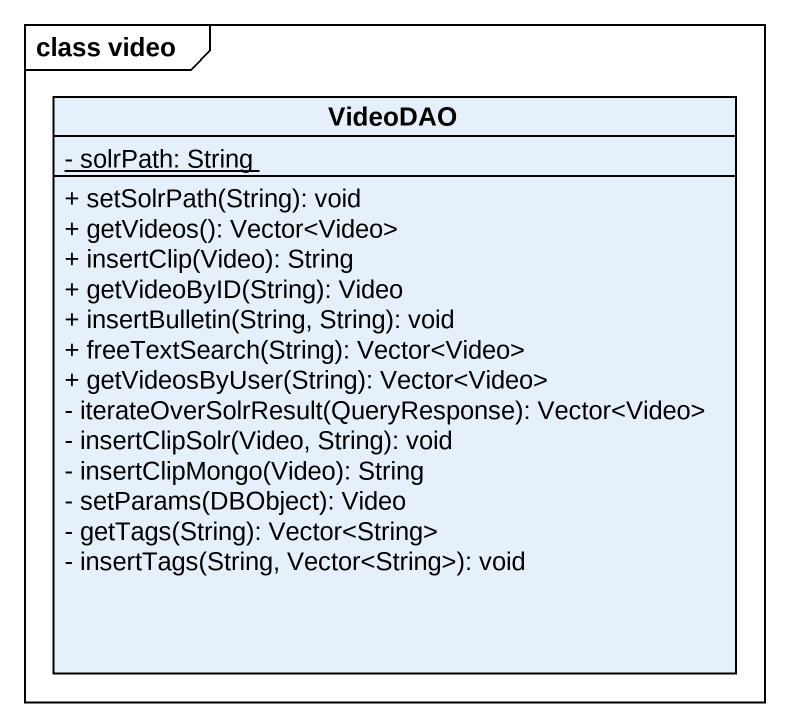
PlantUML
@startuml
mainframe class video
hide circle
hide empty members
skinparam classAttributeIconSize 0
class VideoDAO {
  {static} - solrPath: String
  + setSolrPath(String): void
  + getVideos(): Vector<Video>
  + insertClip(Video): String
  + getVideoByID(String): Video
  + insertBulletin(String, String): void
  + freeTextSearch(String): Vector<Video>
  + getVideosByUser(String): Vector<Video>
  - iterateOverSolrResult(QueryResponse): Vector<Video>
  - insertClipSolr(Video, String): void
  - insertClipMongo(Video): String
  - setParams(DBObject): Video
  - getTags(String): Vector<String>
  - insertTags(String, Vector<String>): void
}
@enduml
